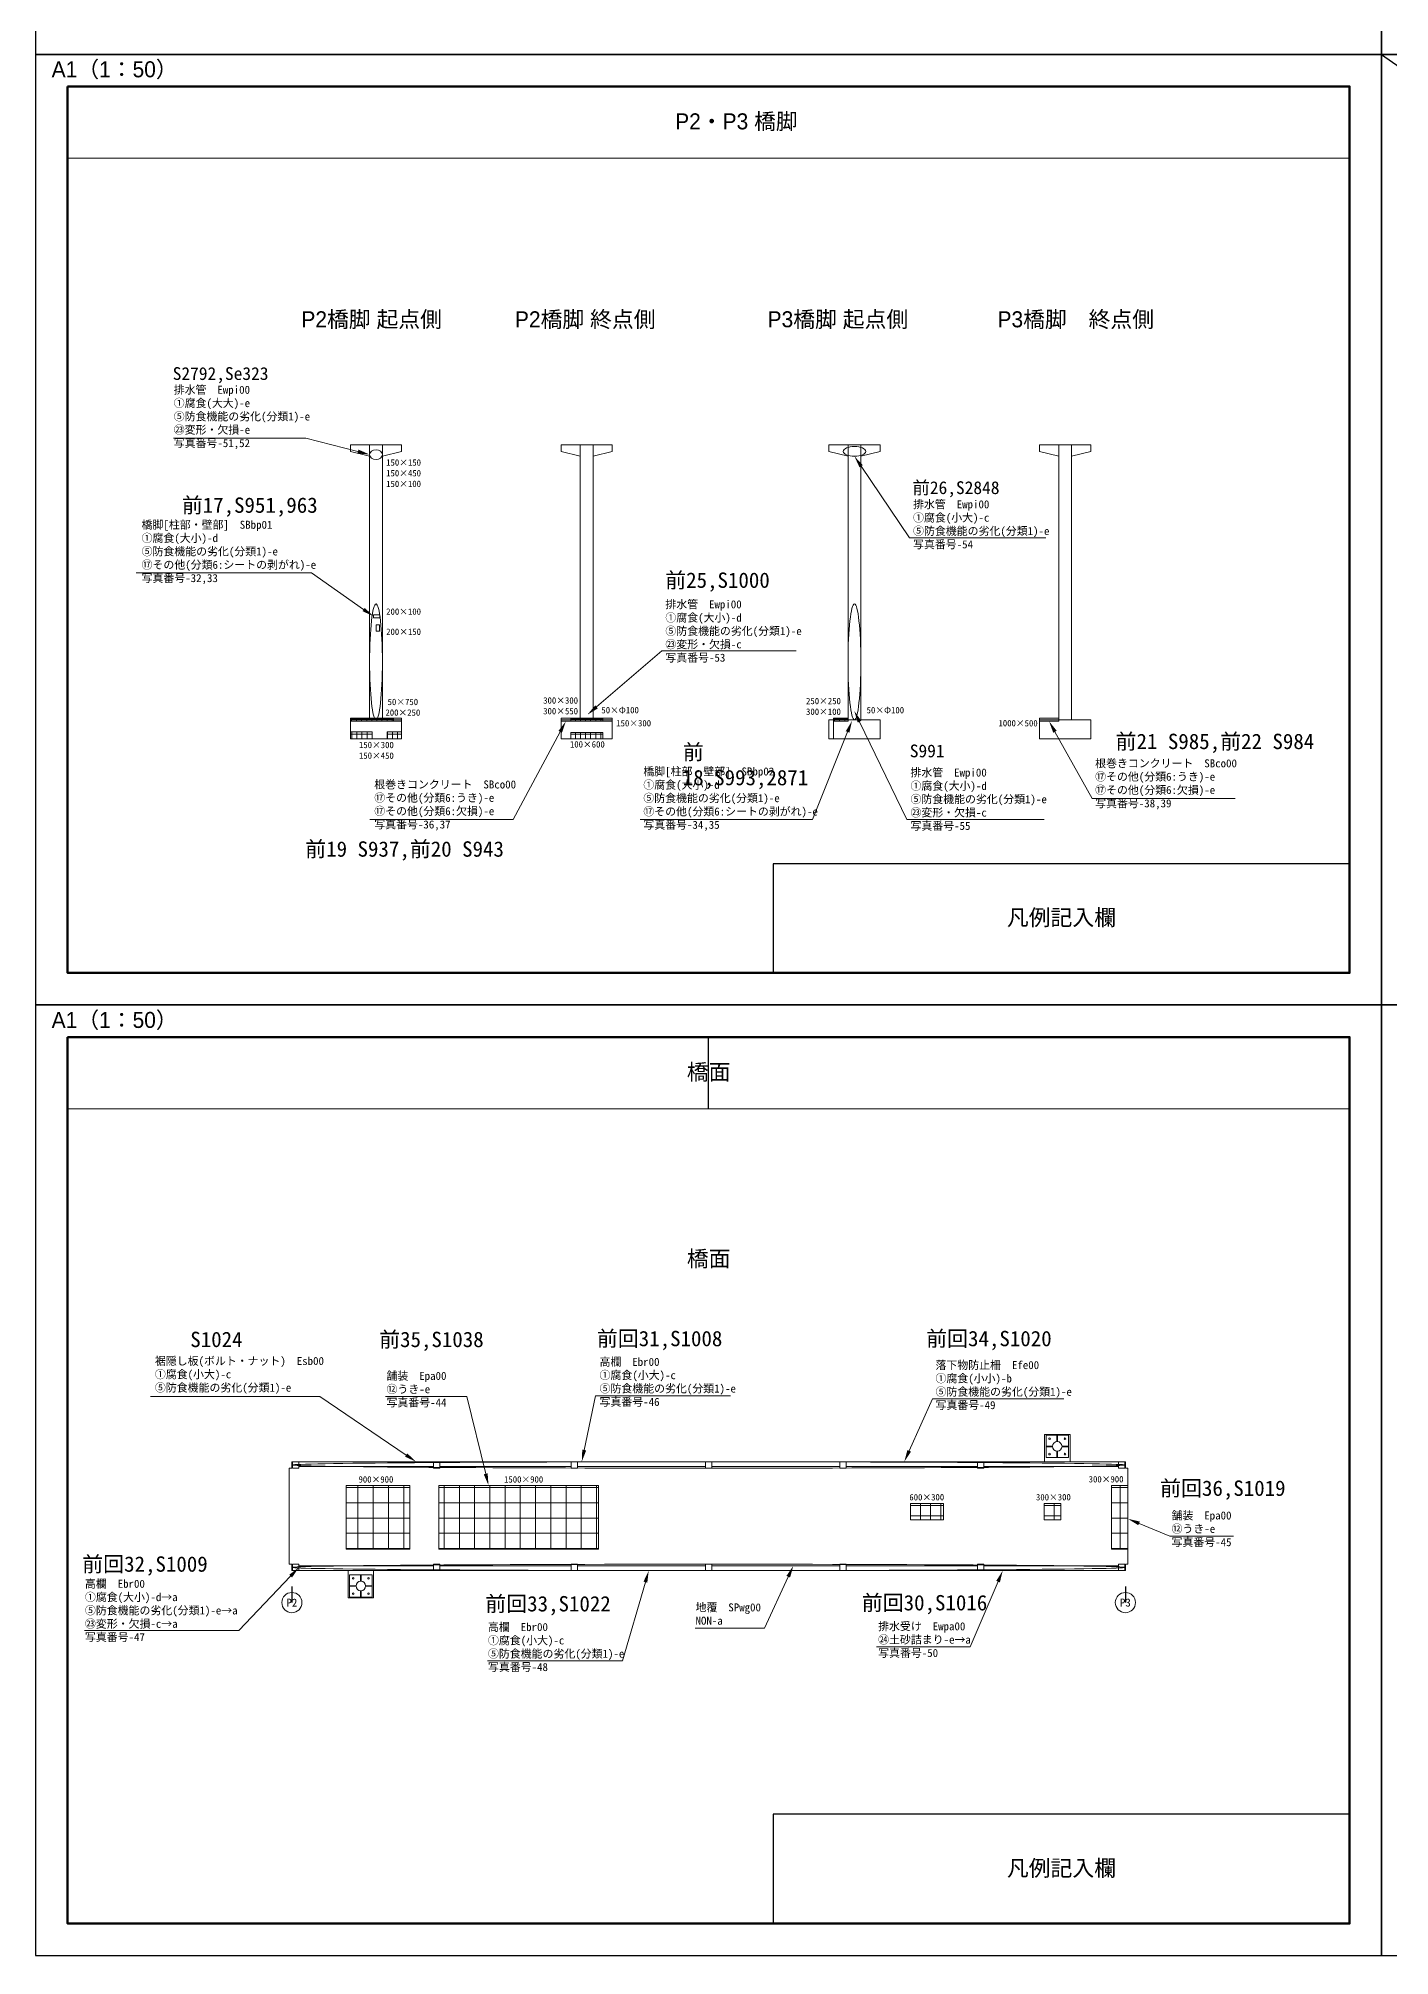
# Model space of a CAD drawing. Header units: millimetres. Extents: x 1420435 to 1630685, y -90750 to 107450.
# Drawn here: x 1504619 to 1546836, y -90750 to -30850 of the extents above; entities that cross this region are included whole.
import ezdxf
from ezdxf import colors
from ezdxf.entities.mleader import LeaderData, LeaderLine
from ezdxf.math import Vec2, Vec3

# ---------------------------------------------------------------- set-up
doc = ezdxf.new("R2010")
doc.units = ezdxf.units.MM
doc.layers.get('Defpoints').update_dxf_attribs({"color": 4})
for name, color, linetype, lineweight in [('D-DCR-HCH1', 7, 'Continuous', 13), ('D-MTR-FRAM', 7, 'Continuous', 13), ('D-STR', 1, 'Continuous', 13), ('D-STR-HTXT', 7, 'Continuous', 13), ('D-STR-TXT', 7, 'Continuous', 13), ('D-TTL', 2, 'Continuous', 140)]:
    doc.layers.add(name, color=color, linetype=linetype, lineweight=lineweight)
doc.styles.add('MS ゴシック', font='MS Gothic.ttf')
doc.styles.add('MSゴシック', font='MS Gothic.ttf')
doc.styles.get("Standard").update_dxf_attribs({"font": 'arial.ttf'})
pattern_1 = [(90, (-502315.46, -239957.37), (-476.25, 0), []), (180, (-502315.46, -239957.37), (-3e-14, -476.25), [])]
pattern_2 = [(90, (-230250, -109100), (-158.75, 0), []), (180, (-230250, -109100), (0, -158.75), [])]

msp = doc.modelspace()

# ---------------------------------------------------------------- hatches: boundary and pattern name
at = {"layer": 'D-DCR-HCH1'}
h = msp.add_hatch(dxfattribs=at)
h.set_pattern_fill('ANSI37', color=1, scale=50, angle=45)
h.set_pattern_definition([(90, (-232324.54, -109100), (-158.75, 0), []), (180, (-232324.54, -109100), (0, -158.75), [])])
h.paths.add_polyline_path([(1515718, -52186), (1515718, -52086), (1514368, -52086), (1514368, -52186)])
h = msp.add_hatch(dxfattribs=at)
h.set_pattern_fill('ANSI37', color=1, scale=50, angle=45)
h.set_pattern_definition(pattern_2)
h.paths.add_polyline_path([(1522250, -52536), (1521250, -52536), (1521250, -52736), (1522250, -52736)])
h.paths.add_polyline_path([(1522250, -52136), (1521250, -52136), (1521250, -52186), (1522250, -52186)])
h.paths.add_polyline_path([(1521950, -52086), (1521550, -52086), (1521550, -52136), (1521950, -52136)])
h.paths.add_polyline_path([(1521550, -52086), (1521250, -52086), (1521250, -52136), (1521550, -52136)])
h.paths.add_polyline_path([(1522250, -52086), (1521950, -52086), (1521950, -52136), (1522250, -52136)])
h = msp.add_hatch(dxfattribs=at)
h.set_pattern_fill('ANSI37', color=256, scale=50, angle=45)
h.set_pattern_definition(pattern_2)
h.paths.add_polyline_path([(1529915, -52086), (1529465, -52086), (1529465, -52136), (1529915, -52136)])
h.paths.add_polyline_path([(1529915, -52136), (1529465, -52136), (1529465, -52186), (1529915, -52186)])
h = msp.add_hatch(dxfattribs=at)
h.set_pattern_fill('ANSI37', color=1, scale=50, angle=45)
h.set_pattern_definition(pattern_2)
h.paths.add_polyline_path([(1515968, -52511), (1515518, -52511), (1515518, -52736), (1515968, -52736)])
h.paths.add_polyline_path([(1515043, -52511), (1514368, -52511), (1514368, -52736), (1515043, -52736)])
h = msp.add_hatch(dxfattribs=at)
h.set_pattern_fill('ANSI37', color=1, scale=150, angle=45)
h.set_pattern_definition(pattern_1)
h.paths.add_polyline_path([(1516229, -78046), (1516229, -76062), (1514241, -76062), (1514241, -78046)])
h = msp.add_hatch(dxfattribs=at)
h.set_pattern_fill('ANSI37', color=256, scale=150, angle=45)
h.set_pattern_definition([(90, (-500099.56, -239957.37), (-476.25, 0), []), (180, (-500099.56, -239957.37), (-3e-14, -476.25), [])])
h.paths.add_polyline_path([(1522119, -78046), (1522119, -76062), (1517136, -76062), (1517136, -78046)])
h = msp.add_hatch(dxfattribs=at)
h.set_pattern_fill('ANSI37', color=256, scale=150, angle=45)
h.set_pattern_definition(pattern_1)
h.paths.add_polyline_path([(1538147, -76062), (1538147, -78046), (1538660, -78046), (1538660, -76062)])
h = msp.add_hatch(dxfattribs=at)
h.set_pattern_fill('ANSI37', color=1, scale=100, angle=45)
h.set_pattern_definition([(90, (-506490.83, -240519.78), (-317.5, 0), []), (180, (-506490.83, -240519.78), (0, -317.5), [])])
h.paths.add_polyline_path([(1531870, -76624), (1531870, -77138), (1532898, -77138), (1532898, -76624)])
h = msp.add_hatch(dxfattribs=at)
h.set_pattern_fill('ANSI37', color=1, scale=100, angle=45)
h.set_pattern_definition([(90, (-502315.46, -240519.78), (-317.5, 0), []), (180, (-502315.46, -240519.78), (0, -317.5), [])])
h.paths.add_polyline_path([(1536046, -76624), (1536046, -77138), (1536559, -77138), (1536559, -76624)])

# ---------------------------------------------------------------- linework, layer by layer
at = {"layer": 'D-DCR-HCH1', "color": 1}
for points in [[(1515089, -48859), (1515289, -48859), (1515289, -48959), (1515089, -48959)], [(1515175, -49369), (1515175, -49169), (1515275, -49169), (1515275, -49369)], [(1514368, -52086), (1514368, -52186), (1515718, -52186), (1515718, -52086)], [(1515718, -52086), (1515718, -52186), (1515968, -52186), (1515968, -52086)], [(1520950, -52086), (1520950, -52186), (1521250, -52186), (1521250, -52086)], [(1521250, -52086), (1521250, -52186), (1522250, -52186), (1522250, -52086)], [(1522250, -52086), (1522250, -52186), (1522550, -52186), (1522550, -52086)], [(1514368, -52511), (1514368, -52736), (1515043, -52736), (1515043, -52511)], [(1515518, -52511), (1515518, -52736), (1515968, -52736), (1515968, -52511)], [(1521250, -52536), (1521250, -52736), (1522250, -52736), (1522250, -52536)], [(1514241, -78046), (1516229, -78046), (1516229, -76062), (1514241, -76062)], [(1532898, -76624), (1531870, -76624), (1531870, -77138), (1532898, -77138)], [(1536559, -76624), (1536046, -76624), (1536046, -77138), (1536559, -77138)]]:
    msp.add_lwpolyline(points, close=True, dxfattribs=at)
at = {"layer": 'D-DCR-HCH1'}
for points in [[(1529915, -52086), (1529915, -52186), (1529465, -52186), (1529465, -52086)], [(1536496, -52086), (1536496, -52186), (1535896, -52186), (1535896, -52086)], [(1529465, -52136), (1529315, -52136), (1529315, -52736), (1529465, -52736)], [(1517136, -78046), (1522119, -78046), (1522119, -76062), (1517136, -76062)], [(1538660, -76062), (1538147, -76062), (1538147, -78046), (1538660, -78046)]]:
    msp.add_lwpolyline(points, close=True, dxfattribs=at)
at = {"layer": 'D-DCR-HCH1', "color": 1}
for centre, major_axis, ratio in [((1515168, -43855), (-200, 0), 0.764388), ((1515168, -50329), (0, -1807), 0.110685), ((1530115, -50329), (0, -1807), 0.110685), ((1525560, -75421), (-13000, 0), 0.007692), ((1525560, -78621), (-13000, 0), 0.007692)]:
    msp.add_ellipse(centre, major_axis=major_axis, ratio=ratio, dxfattribs=at)
at = {"layer": 'D-DCR-HCH1'}
msp.add_ellipse((1530115, -43755), major_axis=(353, 0), ratio=0.432949, dxfattribs=at)
at = {"layer": 'D-MTR-FRAM'}
for points in [[(1505535, -34592), (1505535, -60050), (1545585, -60050), (1545585, -34592)], [(1505535, -64292), (1505535, -89750), (1545585, -89750), (1545585, -64292)]]:
    msp.add_lwpolyline(points, close=True, dxfattribs=at)
at = {"layer": 'D-STR', "color": 0}
for p, q in [((1514368, -43554), (1515968, -43554)), ((1514368, -43554), (1514368, -43754)), ((1515168, -43554), (1514668, -43554)), ((1514968, -43903), (1514968, -43554)), ((1515368, -43903), (1515368, -43554)), ((1515968, -43554), (1515968, -43754)), ((1520950, -43554), (1522550, -43554)), ((1520950, -43554), (1520950, -43754)), ((1521750, -43554), (1521250, -43554)), ((1521550, -43903), (1521550, -43554)), ((1521950, -43903), (1521950, -43554)), ((1522550, -43554), (1522550, -43754)), ((1529315, -43554), (1530915, -43554)), ((1529315, -43554), (1529315, -43754)), ((1530115, -43554), (1529615, -43554)), ((1529915, -43903), (1529915, -43554)), ((1530315, -43903), (1530315, -43554)), ((1530915, -43554), (1530915, -43754)), ((1535896, -43554), (1537496, -43554)), ((1535896, -43554), (1535896, -43754)), ((1536696, -43554), (1536196, -43554)), ((1536496, -43903), (1536496, -43554)), ((1536896, -43903), (1536896, -43554)), ((1537496, -43554), (1537496, -43754)), ((1514368, -43754), (1514968, -43903)), ((1514968, -48020), (1514968, -43903)), ((1515968, -43754), (1515368, -43903)), ((1515368, -48020), (1515368, -43903)), ((1520950, -43754), (1521550, -43903)), ((1521550, -48020), (1521550, -43903)), ((1522550, -43754), (1521950, -43903)), ((1521950, -48020), (1521950, -43903)), ((1529315, -43754), (1529915, -43903)), ((1529915, -48020), (1529915, -43903)), ((1530915, -43754), (1530315, -43903)), ((1530315, -48020), (1530315, -43903)), ((1535896, -43754), (1536496, -43903)), ((1536496, -48020), (1536496, -43903)), ((1537496, -43754), (1536896, -43903)), ((1536896, -48020), (1536896, -43903)), ((1514968, -52136), (1514968, -48020)), ((1515368, -52136), (1515368, -48020)), ((1521550, -52136), (1521550, -48020)), ((1521950, -52136), (1521950, -48020)), ((1529915, -52136), (1529915, -48020)), ((1530315, -52136), (1530315, -48020)), ((1536496, -52136), (1536496, -48020)), ((1536896, -52136), (1536896, -48020)), ((1514368, -52136), (1515968, -52136)), ((1520950, -52136), (1522550, -52136)), ((1521750, -52136), (1522150, -52136)), ((1529315, -52136), (1530915, -52136)), ((1530115, -52136), (1530515, -52136)), ((1535896, -52136), (1537496, -52136)), ((1536696, -52136), (1537096, -52136)), ((1536851, -74471), (1536051, -74471)), ((1536051, -74471), (1536051, -75180)), ((1536302, -74832), (1536121, -74832)), ((1536302, -74850), (1536121, -74850)), ((1536442, -74692), (1536442, -74511)), ((1536460, -74692), (1536460, -74511)), ((1536601, -74832), (1536781, -74832)), ((1536601, -74850), (1536781, -74850)), ((1536851, -74471), (1536851, -75180)), ((1538580, -75321), (1512540, -75321)), ((1512540, -75521), (1512540, -75321)), ((1516960, -75471), (1512760, -75471)), ((1521260, -75471), (1517160, -75471)), ((1525460, -75471), (1521460, -75471)), ((1529660, -75471), (1525660, -75471)), ((1533960, -75471), (1529860, -75471)), ((1538360, -75471), (1534160, -75471)), ((1536051, -75321), (1536051, -75180)), ((1536851, -75321), (1536051, -75321)), ((1536442, -74991), (1536442, -75171)), ((1536460, -74991), (1536460, -75171)), ((1536851, -75180), (1536851, -75321)), ((1538580, -75321), (1538580, -75521)), ((1512460, -75521), (1512460, -78521)), ((1512540, -75521), (1512460, -75521)), ((1538580, -75521), (1538660, -75521)), ((1538660, -75521), (1538660, -78521)), ((1512540, -78521), (1512460, -78521)), ((1512540, -78721), (1512540, -78521)), ((1538580, -78721), (1512540, -78721)), ((1516960, -78571), (1512760, -78571)), ((1515094, -78721), (1514294, -78721)), ((1514294, -78721), (1514294, -78862)), ((1514294, -79571), (1514294, -78862)), ((1514685, -79052), (1514685, -78871)), ((1514703, -79052), (1514703, -78871)), ((1515094, -78862), (1515094, -78721)), ((1515094, -79571), (1515094, -78862)), ((1521260, -78571), (1517160, -78571)), ((1525460, -78571), (1521460, -78571)), ((1529660, -78571), (1525660, -78571)), ((1533960, -78571), (1529860, -78571)), ((1538360, -78571), (1534160, -78571)), ((1538580, -78521), (1538580, -78721)), ((1538580, -78521), (1538660, -78521)), ((1515094, -79571), (1514294, -79571)), ((1514545, -79192), (1514364, -79192)), ((1514545, -79210), (1514364, -79210)), ((1514685, -79351), (1514685, -79531)), ((1514703, -79351), (1514703, -79531)), ((1514844, -79192), (1515024, -79192)), ((1514844, -79210), (1515024, -79210))]:
    msp.add_line(p, q, dxfattribs=at)
for points in [[(1514368, -52136), (1515968, -52136), (1515968, -52736), (1514368, -52736)], [(1520950, -52136), (1522550, -52136), (1522550, -52736), (1520950, -52736)], [(1529315, -52136), (1530915, -52136), (1530915, -52736), (1529315, -52736)], [(1535896, -52136), (1537496, -52136), (1537496, -52736), (1535896, -52736)], [(1536801, -74491), (1536101, -74491), (1536101, -75191), (1536801, -75191)], [(1512760, -75521), (1512560, -75521), (1512560, -75321), (1512760, -75321)], [(1517160, -75521), (1516960, -75521), (1516960, -75321), (1517160, -75321)], [(1521460, -75521), (1521260, -75521), (1521260, -75321), (1521460, -75321)], [(1525660, -75521), (1525460, -75521), (1525460, -75321), (1525660, -75321)], [(1529860, -75521), (1529660, -75521), (1529660, -75321), (1529860, -75321)], [(1534160, -75521), (1533960, -75521), (1533960, -75321), (1534160, -75321)], [(1538560, -75521), (1538360, -75521), (1538360, -75321), (1538560, -75321)], [(1512760, -78521), (1512560, -78521), (1512560, -78721), (1512760, -78721)], [(1515044, -79551), (1514344, -79551), (1514344, -78851), (1515044, -78851)], [(1517160, -78521), (1516960, -78521), (1516960, -78721), (1517160, -78721)], [(1521460, -78521), (1521260, -78521), (1521260, -78721), (1521460, -78721)], [(1525660, -78521), (1525460, -78521), (1525460, -78721), (1525660, -78721)], [(1529860, -78521), (1529660, -78521), (1529660, -78721), (1529860, -78721)], [(1534160, -78521), (1533960, -78521), (1533960, -78721), (1534160, -78721)], [(1538560, -78521), (1538360, -78521), (1538360, -78721), (1538560, -78721)]]:
    msp.add_lwpolyline(points, close=True, dxfattribs=at)
for points in [[(1536121, -74850), (1536121, -74832)], [(1536442, -74511), (1536460, -74511)], [(1536781, -74850), (1536781, -74832)], [(1536442, -75171), (1536460, -75171)], [(1514685, -78871), (1514703, -78871)], [(1514364, -79192), (1514364, -79210)], [(1514685, -79531), (1514703, -79531)], [(1515024, -79192), (1515024, -79210)]]:
    msp.add_lwpolyline(points, dxfattribs=at)
for centre, radius in [((1536211, -74601), 25), ((1536451, -74841), 150), ((1536691, -74601), 25), ((1536211, -75081), 25), ((1536691, -75081), 25), ((1514454, -78961), 25), ((1514694, -79201), 150), ((1514934, -78961), 25), ((1514454, -79441), 25), ((1514934, -79441), 25)]:
    msp.add_circle(centre, radius, dxfattribs=at)
at = {"layer": 'D-STR-TXT'}
for centre in [(1512540, -79721), (1538580, -79721)]:
    msp.add_circle(centre, 315, dxfattribs=at)
at = {"layer": 'D-TTL', "linetype": 'Continuous'}
for points in [[(1505535, -32350), (1545585, -32350), (1545585, -60050), (1505535, -60050)], [(1505535, -62050), (1545585, -62050), (1545585, -89750), (1505535, -89750)]]:
    msp.add_lwpolyline(points, close=True, dxfattribs=at)
at = {"layer": 'Defpoints'}
for p, q in [((1546585, -31350), (1588635, -61050)), ((1525560, -64292), (1525560, -62050)), ((1512540, -79221), (1512540, -79721)), ((1538580, -79221), (1538580, -79721))]:
    msp.add_line(p, q, dxfattribs=at)
at = {"layer": 'Defpoints', "linetype": 'Continuous'}
for points in [[(1504535, -31350), (1546585, -31350), (1546585, -1650), (1504535, -1650)], [(1546585, -31350), (1588635, -31350), (1588635, -1650), (1546585, -1650)], [(1504535, -61050), (1546585, -61050), (1546585, -31350), (1504535, -31350)], [(1546585, -61050), (1588635, -61050), (1588635, -31350), (1546585, -31350)], [(1504535, -90750), (1546585, -90750), (1546585, -61050), (1504535, -61050)], [(1546585, -90750), (1588635, -90750), (1588635, -61050), (1546585, -61050)]]:
    msp.add_lwpolyline(points, close=True, dxfattribs=at)
at = {"layer": 'Defpoints'}
for points in [[(1527578, -60050), (1545585, -60050), (1545585, -56635), (1527578, -56635)], [(1527578, -89750), (1545585, -89750), (1545585, -86335), (1527578, -86335)]]:
    msp.add_lwpolyline(points, close=True, dxfattribs=at)

# ---------------------------------------------------------------- texts
at = {"layer": 'D-STR-HTXT', "color": 1, "char_height": 250, "attachment_point": 7, "style": 'MSゴシック'}
for s, width, gutter_width, insert in [('\\pxt4,5;排水管\u3000Ewpi00\u3000\\P\\ptz;①腐食(大大)-e\\P⑤防食機能の劣化(分類1)-e\\P㉓変形・欠損-e\\P写真番号-51,52', 5003.85, 50, (1508848, -43686)), ('\\pxt3;橋脚[柱部・壁部]\u3000SBbp01\u3000\\P\\ptz;①腐食(大小)-d\\P⑤防食機能の劣化(分類1)-e\\P⑰その他(分類6:シートの剥がれ)-e\\P写真番号-32,33', 5914.23, 50, (1507844, -47903)), ('排水管\u3000Ewpi00\u3000\\P①腐食(大小)-d\\P⑤防食機能の劣化(分類1)-e\\P㉓変形・欠損-c\\P写真番号-53', 5003.85, 50, (1524208, -50353)), ('橋脚[柱部・壁部]\u3000SBbp02\u3000\\P①腐食(大小)-d\\P⑤防食機能の劣化(分類1)-e\\P⑰その他(分類6:シートの剥がれ)-e\\P写真番号-34,35', 7107.46, 50, (1523520, -55611)), ('\\pxt4,5;排水管\u3000Ewpi00\u3000\\P\\ptz;①腐食(大小)-d\\P⑤防食機能の劣化(分類1)-e\\P㉓変形・欠損-c\\P写真番号-55', 5003.85, 50, (1531865, -55609)), ('根巻きコンクリート\u3000SBco00\u3000\\P⑰その他(分類6:うき)-e\\P⑰その他(分類6:欠損)-e\\P写真番号-36,37', 4536.57, 25, (1515114, -55600)), ('高欄\u3000Ebr00\u3000\\P①腐食(小大)-c\\P⑤防食機能の劣化(分類1)-e\\P写真番号-46', 4536.57, 25, (1522152, -73603)), ('高欄\u3000Ebr00\u3000\\P①腐食(小大)-c\\P⑤防食機能の劣化(分類1)-e\\P写真番号-48\u3000', 4536.57, 25, (1518666, -81888))]:
    msp.add_mtext_dynamic_manual_height_columns(s, width=width, gutter_width=gutter_width, heights=[0], dxfattribs=dict(at, insert=insert))
at = {"layer": 'D-STR-HTXT', "char_height": 250, "attachment_point": 7, "style": 'MSゴシック'}
for s, width, gutter_width, heights, insert in [('\\pxt4,5;排水管\u3000Ewpi00\u3000\\P\\ptz;①腐食(小大)-c\\P⑤防食機能の劣化(分類1)-e\\P写真番号-54', 5003.85, 50, [0], (1531946, -46812)), ('根巻きコンクリート\u3000SBco00\u3000\\P⑰その他(分類6:うき)-e\\P⑰その他(分類6:欠損)-e\\P写真番号-38,39', 4536.57, 25, [0], (1537635, -54940)), ('裾隠し板(ボルト・ナット)\u3000Esb00\\P①腐食(小大)-c\\P⑤防食機能の劣化(分類1)-e\\P\u3000', 5154.26, 25, [2467], (1508260, -73547)), ('舗装\u3000Epa00\u3000\\P⑫うき-e\\P写真番号-44\u3000', 4536.57, 25, [0], (1515496, -73624)), ('\\pxt4,5;落下物防止柵\u3000Efe00\u3000\\P\\ptz;①腐食(小小)-b\\P⑤防食機能の劣化(分類1)-e\\P写真番号-49', 5003.85, 50, [0], (1532648, -73704)), ('舗装\u3000Epa00\u3000\\P⑫うき-e\\P写真番号-45\u3000', 4536.57, 25, [0], (1540022, -77986)), ('地覆\u3000SPwg00\u3000\\PNON-a', 5751.12, 50, [0], (1525151, -80416))]:
    msp.add_mtext_dynamic_manual_height_columns(s, width=width, gutter_width=gutter_width, heights=heights, dxfattribs=dict(at, insert=insert))
at = {"layer": 'D-STR-HTXT', "color": 5, "char_height": 250, "attachment_point": 7, "style": 'MSゴシック'}
for s, insert in [('高欄\u3000Ebr00\u3000\\P①腐食(大小)-d→a\\P⑤防食機能の劣化(分類1)-e→a\\P㉓変形・欠損-c→a\\P写真番号-47', (1506074, -80953)), ('排水受け\u3000Ewpa00\u3000\\P㉔土砂詰まり-e→a\\P写真番号-50\u3000', (1530855, -81448))]:
    msp.add_mtext_dynamic_manual_height_columns(s, width=4536.57, gutter_width=25, heights=[0], dxfattribs=dict(at, insert=insert))
at = {"layer": 'D-STR-TXT', "insert": (1526429, -33471), "char_height": 500, "width": 6376.21, "attachment_point": 5, "style": 'MS ゴシック'}
msp.add_mtext('{\\fMS PGothic|b0|i0|c128|p50;P2・P3 橋脚}', dxfattribs=at)
at = {"layer": 'D-STR-TXT', "char_height": 500, "attachment_point": 5, "style": 'MS ゴシック'}
for s, insert in [('{\\fMS PGothic|b0|i0|c128|p50;P2橋脚 起点側}', (1515033, -39657)), ('{\\fMS PGothic|b0|i0|c128|p50;P2橋脚 終点側}', (1521705, -39657)), ('{\\fMS PGothic|b0|i0|c128|p50;P3橋脚 起点側}', (1529599, -39657)), ('{\\fMS PGothic|b0|i0|c128|p50;P3橋脚\u3000終点側}', (1537031, -39657)), ('{\\fMS PGothic|b0|i0|c128|p50;橋面}', (1525560, -63171)), ('{\\fMS PGothic|b0|i0|c128|p50;橋面}', (1525560, -69004))]:
    msp.add_mtext(s, dxfattribs=dict(at, insert=insert))
at = {"layer": 'D-STR-TXT', "color": 1, "char_height": 200, "attachment_point": 5, "style": 'MSゴシック'}
for s, insert in [('150×150\\P150×450\\P150×100', (1516030, -44437)), ('200×100', (1516030, -48761)), ('200×150', (1516030, -49391)), ('50×750\\P200×250', (1516007, -51749)), ('300×300\\P300×550', (1520936, -51704)), ('50×Φ100', (1522795, -51842)), ('50×Φ100', (1531081, -51842)), ('150×300', (1523218, -52248)), ('150×300\\P150×450', (1515180, -53094)), ('100×600', (1521771, -52909)), ('900×900', (1515166, -75873)), ('600×300', (1532375, -76430)), ('300×300', (1536331, -76430))]:
    msp.add_mtext_dynamic_manual_height_columns(s, width=4536.57, gutter_width=25, heights=[0], dxfattribs=dict(at, insert=insert))
at = {"layer": 'D-STR-TXT', "attachment_point": 5, "style": 'MSゴシック'}
for s, width, gutter_width, insert, char_height in [('250×250\\P300×100', 4536.57, 25, (1529148, -51721), 200), ('1000×500', 4536.57, 25, (1535228, -52248), 200), ('1500×900', 4536.57, 25, (1519780, -75873), 200), ('300×900', 4536.57, 25, (1537977, -75868), 200), ('P2', 7776.97, 42.9, (1512540, -79721), 250), ('P3', 7776.97, 42.9, (1538580, -79721), 250)]:
    msp.add_mtext_dynamic_manual_height_columns(s, width=width, gutter_width=gutter_width, heights=[0], dxfattribs=dict(at, insert=insert, char_height=char_height))
at = {"layer": 'Defpoints', "style": 'MS ゴシック'}
for s, p in [('S2792,Se323', (1508816, -41523)), ('前26,S2848', (1531925, -45088)), ('S991', (1531844, -53312))]:
    msp.add_text(s, height=400, dxfattribs=at).set_placement(p)
at = {"layer": 'Defpoints', "char_height": 500}
for s, insert, attachment_point, style in [('{\\fMS PGothic|b0|i0|c128|p50;A1（1：50）}', (1505035, -31850), 4, 'MS ゴシック'), ('{\\fMS PGothic|b0|i0|c128|p50;凡例記入欄}', (1536582, -58343), 5, 'MSゴシック'), ('{\\fMS PGothic|b0|i0|c128|p50;A1（1：50）}', (1505035, -61550), 4, 'MS ゴシック'), ('{\\fMS PGothic|b0|i0|c128|p50;凡例記入欄}', (1536582, -88043), 5, 'MSゴシック')]:
    msp.add_mtext(s, dxfattribs=dict(at, insert=insert, attachment_point=attachment_point, style=style))
at = {"layer": 'Defpoints', "char_height": 480, "attachment_point": 1, "style": 'MS ゴシック'}
for s, width, heights, insert in [('前17,S951,963', 4258.34, [481], (1509099, -45194)), ('前25,S1000', 4258.34, [481], (1524203, -47538)), ('前21 S985,前22 S984', 6308.21, [685], (1538273, -52575)), ('前18,S993,2871', 4258.34, [481], (1524753, -52905)), ('前19 S937,前20 S943', 6308.21, [685], (1512957, -55937)), ('S1024', 6308.21, [685], (1509366, -71258)), ('前35,S1038', 6308.21, [685], (1515265, -71258)), ('前回31,S1008', 6308.21, [685], (1522067, -71231)), ('前回34,S1020', 6308.21, [685], (1532355, -71231)), ('前回36,S1019', 6308.21, [685], (1539663, -75906)), ('前回32,S1009', 6308.21, [685], (1505989, -78276)), ('前回33,S1022', 6308.21, [685], (1518581, -79516)), ('前回30,S1016', 6308.21, [685], (1530343, -79484))]:
    msp.add_mtext_dynamic_manual_height_columns(s, width=width, gutter_width=80, heights=heights, dxfattribs=dict(at, insert=insert))

# ---------------------------------------------------------------- leaders
at = {"layer": 'D-STR-HTXT', "color": 1}
ml = msp.add_multileader_mtext('Standard', dxfattribs=at)
ml.set_content('', color=1, style='MSゴシック')
ml.set_leader_properties(color=256, linetype='ByLayer', lineweight=13)
ml.build(insert=Vec2(0, 0))
ml.multileader.update_dxf_attribs({"text_left_attachment_type": 8, "text_right_attachment_type": 5, "dogleg_length": 2948, "arrow_head_size": 375})
ctx = ml.context
ctx.base_point, ctx.char_height, ctx.arrow_head_size, ctx.plane_origin = Vec3(1508844, -43340), 400, 375, Vec3(1517506, -47336)
ctx.left_attachment, ctx.right_attachment, ctx.text_align_type = 8, 5, 2
notes = []
notes.append((ctx, [(1, (1, 1, 0), (1512978, -43340), (-1, 0), 4130, [(0, [(1514968, -43852)], 0, [])])]))
ctx.mtext.insert, ctx.mtext.alignment, ctx.mtext.flow_direction = Vec3(1508846, -42940), 3, 5
at = {"layer": 'D-STR-HTXT'}
ml = msp.add_multileader_mtext('Standard', dxfattribs=at)
ml.set_content('', color=1, style='MSゴシック')
ml.set_leader_properties(color=256, linetype='ByLayer', lineweight=13)
ml.build(insert=Vec2(0, 0))
ml.multileader.update_dxf_attribs({"text_left_attachment_type": 8, "text_right_attachment_type": 5, "dogleg_length": 2948, "arrow_head_size": 375})
ctx = ml.context
ctx.base_point, ctx.char_height, ctx.arrow_head_size, ctx.plane_origin = Vec3(1536089, -46458), 400, 375, Vec3(1541062, -49649)
ctx.left_attachment, ctx.right_attachment, ctx.text_align_type = 8, 5, 2
notes.append((ctx, [(0, (1, 1, 0), (1531838, -46458), (1, 0), 4251, [(0, [(1530115, -43908)], 0, [])])]))
ctx.mtext.insert, ctx.mtext.alignment, ctx.mtext.flow_direction = Vec3(1536091, -46058), 3, 5
at = {"layer": 'D-STR-HTXT', "color": 1}
ml = msp.add_multileader_mtext('Standard', dxfattribs=at)
ml.set_content('', color=1, style='MSゴシック')
ml.set_leader_properties(color=256, linetype='ByLayer', lineweight=13)
ml.build(insert=Vec2(0, 0))
ml.multileader.update_dxf_attribs({"text_left_attachment_type": 8, "text_right_attachment_type": 5, "dogleg_length": 2500, "arrow_head_size": 375})
ctx = ml.context
ctx.base_point, ctx.char_height, ctx.arrow_head_size, ctx.plane_origin = Vec3(1507670, -47544), 400, 375, Vec3(1515491, -45931)
ctx.left_attachment, ctx.right_attachment, ctx.text_align_type = 8, 5, 2
notes.append((ctx, [(1, (1, 1, 0), (1513150, -47544), (-1, 0), 5476, [(0, [(1515089, -48909)], 0, [])])]))
ctx.mtext.insert, ctx.mtext.alignment, ctx.mtext.flow_direction = Vec3(1507672, -47144), 3, 5
ml = msp.add_multileader_mtext('Standard', dxfattribs=at)
ml.set_content('', color=1, style='MSゴシック')
ml.set_leader_properties(color=256, linetype='ByLayer', lineweight=13)
ml.build(insert=Vec2(0, 0))
ml.multileader.update_dxf_attribs({"text_left_attachment_type": 8, "text_right_attachment_type": 5, "dogleg_length": 2948, "arrow_head_size": 375})
ctx = ml.context
ctx.base_point, ctx.char_height, ctx.arrow_head_size, ctx.plane_origin = Vec3(1536040, -55255), 400, 375, Vec3(1540981, -58446)
ctx.left_attachment, ctx.right_attachment, ctx.text_align_type = 8, 5, 2
notes.append((ctx, [(0, (1, 1, 0), (1531757, -55255), (1, 0), 4283, [(0, [(1530109, -51862)], 0, [])])]))
ctx.mtext.insert, ctx.mtext.alignment, ctx.mtext.flow_direction = Vec3(1536042, -54855), 3, 5
ml = msp.add_multileader_mtext('Standard', dxfattribs=at)
ml.set_content('')
ml.set_leader_properties(color=256, linetype='ByLayer', lineweight=13)
ml.build(insert=Vec2(0, 0))
ml.multileader.update_dxf_attribs({"text_left_attachment_type": 8, "text_right_attachment_type": 5, "dogleg_length": 5000, "arrow_head_size": 375})
ctx = ml.context
ctx.base_point, ctx.char_height, ctx.arrow_head_size, ctx.landing_gap_size, ctx.plane_origin = Vec3(1514973, -55255), 100, 375, 1, Vec3(1515373, -56113)
ctx.left_attachment, ctx.right_attachment = 8, 5
notes.append((ctx, [(1, (1, 1, 0), (1519458, -55255), (-1, 0), 4486, [(0, [(1521100, -52186)], 0, [])])]))
ctx.mtext, ml.multileader.dxf.content_type = None, 0
ml = msp.add_multileader_mtext('Standard', dxfattribs=at)
ml.set_content('', color=1, style='MSゴシック')
ml.set_leader_properties(color=256, linetype='ByLayer', lineweight=13)
ml.build(insert=Vec2(0, 0))
ml.multileader.update_dxf_attribs({"text_left_attachment_type": 8, "text_right_attachment_type": 5, "dogleg_length": 2500, "arrow_head_size": 375})
ctx = ml.context
ctx.base_point, ctx.char_height, ctx.arrow_head_size, ctx.plane_origin = Vec3(1523423, -55255), 400, 375, Vec3(1531145, -53641)
ctx.left_attachment, ctx.right_attachment, ctx.text_align_type = 8, 5, 2
notes.append((ctx, [(1, (1, 1, 0), (1528804, -55255), (-1, 0), 5377, [(0, [(1530041, -52170)], 0, [])])]))
ctx.mtext.insert, ctx.mtext.alignment, ctx.mtext.flow_direction = Vec3(1523425, -54855), 3, 5
at = {"layer": 'D-STR-HTXT'}
ml = msp.add_multileader_mtext('Standard', dxfattribs=at)
ml.set_content('')
ml.set_leader_properties(color=256, linetype='ByLayer', lineweight=13)
ml.build(insert=Vec2(0, 0))
ml.multileader.update_dxf_attribs({"text_left_attachment_type": 8, "text_right_attachment_type": 5, "dogleg_length": 5000, "arrow_head_size": 375})
ctx = ml.context
ctx.base_point, ctx.char_height, ctx.arrow_head_size, ctx.landing_gap_size, ctx.plane_origin = Vec3(1542008, -54596), 100, 375, 1, Vec3(1536663, -55454)
ctx.left_attachment, ctx.right_attachment = 8, 5
notes.append((ctx, [(0, (1, 1, 0), (1537545, -54596), (1, 0), 4463, [(0, [(1536196, -52186)], 0, [])])]))
ctx.mtext, ml.multileader.dxf.content_type = None, 0
ml = msp.add_multileader_mtext('Standard', dxfattribs=at)
ml.set_content('', color=1, style='MSゴシック')
ml.set_leader_properties(color=256, linetype='ByLayer', lineweight=13)
ml.build(insert=Vec2(0, 0))
ml.multileader.update_dxf_attribs({"text_left_attachment_type": 8, "text_right_attachment_type": 5, "dogleg_length": 2948, "arrow_head_size": 375})
ctx = ml.context
ctx.base_point, ctx.char_height, ctx.arrow_head_size, ctx.plane_origin = Vec3(1536656, -73358), 400, 375, Vec3(1541765, -77353)
ctx.left_attachment, ctx.right_attachment, ctx.text_align_type = 8, 5, 2
notes.append((ctx, [(0, (1, 1, 0), (1532557, -73358), (1, 0), 4099, [(0, [(1531672, -75321)], 0, [])])]))
ctx.mtext.insert, ctx.mtext.alignment, ctx.mtext.flow_direction = Vec3(1536658, -72958), 3, 5
ml = msp.add_multileader_mtext('Standard', dxfattribs=at)
ml.set_content('')
ml.set_leader_properties(color=256, linetype='ByLayer', lineweight=13)
ml.build(insert=Vec2(0, 0))
ml.multileader.update_dxf_attribs({"text_left_attachment_type": 8, "text_right_attachment_type": 5, "dogleg_length": 5000, "arrow_head_size": 375})
ctx = ml.context
ctx.base_point, ctx.char_height, ctx.arrow_head_size, ctx.landing_gap_size, ctx.plane_origin = Vec3(1508119, -73279), 100, 375, 1, Vec3(1508377, -74138)
ctx.left_attachment, ctx.right_attachment = 8, 5
notes.append((ctx, [(1, (1, 1, 0), (1513413, -73279), (-1, 0), 5295, [(0, [(1516421, -75321)], 0, [])])]))
ctx.mtext, ml.multileader.dxf.content_type = None, 0
ml = msp.add_multileader_mtext('Standard', dxfattribs=at)
ml.set_content('')
ml.set_leader_properties(color=256, linetype='ByLayer', lineweight=13)
ml.build(insert=Vec2(0, 0))
ml.multileader.update_dxf_attribs({"text_left_attachment_type": 8, "text_right_attachment_type": 5, "dogleg_length": 5000, "arrow_head_size": 375})
ctx = ml.context
ctx.base_point, ctx.char_height, ctx.arrow_head_size, ctx.landing_gap_size, ctx.plane_origin = Vec3(1515465, -73279), 100, 375, 1, Vec3(1515558, -74138)
ctx.left_attachment, ctx.right_attachment = 8, 5
notes.append((ctx, [(1, (1, 1, 0), (1518006, -73279), (-1, 0), 2541, [(0, [(1518684, -76062)], 0, [])])]))
ctx.mtext, ml.multileader.dxf.content_type = None, 0
at = {"layer": 'D-STR-HTXT', "color": 1}
ml = msp.add_multileader_mtext('Standard', dxfattribs=at)
ml.set_content('')
ml.set_leader_properties(color=256, linetype='ByLayer', lineweight=13)
ml.build(insert=Vec2(0, 0))
ml.multileader.update_dxf_attribs({"text_left_attachment_type": 8, "text_right_attachment_type": 5, "dogleg_length": 5000, "arrow_head_size": 375})
ctx = ml.context
ctx.base_point, ctx.char_height, ctx.arrow_head_size, ctx.landing_gap_size, ctx.plane_origin = Vec3(1526244, -73259), 100, 375, 1, Vec3(1521923, -74117)
ctx.left_attachment, ctx.right_attachment = 8, 5
notes.append((ctx, [(0, (1, 1, 0), (1522028, -73259), (1, 0), 4217, [(0, [(1521596, -75321)], 0, [])])]))
ctx.mtext, ml.multileader.dxf.content_type = None, 0
at = {"layer": 'D-STR-HTXT'}
ml = msp.add_multileader_mtext('Standard', dxfattribs=at)
ml.set_content('')
ml.set_leader_properties(color=256, linetype='ByLayer', lineweight=13)
ml.build(insert=Vec2(0, 0))
ml.multileader.update_dxf_attribs({"text_left_attachment_type": 8, "text_right_attachment_type": 5, "dogleg_length": 5000, "arrow_head_size": 375})
ctx = ml.context
ctx.base_point, ctx.char_height, ctx.arrow_head_size, ctx.landing_gap_size, ctx.plane_origin = Vec3(1541958, -77642), 100, 375, 1, Vec3(1540084, -78500)
ctx.left_attachment, ctx.right_attachment = 8, 5
notes.append((ctx, [(0, (1, 1, 0), (1539973, -77642), (1, 0), 1985, [(0, [(1538660, -77103)], 0, [])])]))
ctx.mtext, ml.multileader.dxf.content_type = None, 0
at = {"layer": 'D-STR-HTXT', "color": 5}
ml = msp.add_multileader_mtext('Standard', dxfattribs=at)
ml.set_content('')
ml.set_leader_properties(color=256, linetype='ByLayer', lineweight=13)
ml.build(insert=Vec2(0, 0))
ml.multileader.update_dxf_attribs({"text_left_attachment_type": 8, "text_right_attachment_type": 5, "dogleg_length": 5000, "arrow_head_size": 375})
ctx = ml.context
ctx.base_point, ctx.char_height, ctx.arrow_head_size, ctx.landing_gap_size, ctx.plane_origin = Vec3(1506061, -80588), 100, 375, 1, Vec3(1505845, -79205)
ctx.left_attachment, ctx.right_attachment = 8, 5
notes.append((ctx, [(1, (1, 1, 0), (1510881, -80588), (-1, 0), 4820, [(0, [(1512760, -78621)], 0, [])])]))
ctx.mtext, ml.multileader.dxf.content_type = None, 0
at = {"layer": 'D-STR-HTXT', "color": 1}
ml = msp.add_multileader_mtext('Standard', dxfattribs=at)
ml.set_content('')
ml.set_leader_properties(color=256, linetype='ByLayer', lineweight=13)
ml.build(insert=Vec2(0, 0))
ml.multileader.update_dxf_attribs({"text_left_attachment_type": 8, "text_right_attachment_type": 5, "dogleg_length": 5000, "arrow_head_size": 375})
ctx = ml.context
ctx.base_point, ctx.char_height, ctx.arrow_head_size, ctx.landing_gap_size, ctx.plane_origin = Vec3(1518655, -81543), 100, 375, 1, Vec3(1518437, -82402)
ctx.left_attachment, ctx.right_attachment = 8, 5
notes.append((ctx, [(1, (1, 1, 0), (1522871, -81543), (-1, 0), 4217, [(0, [(1523689, -78721)], 0, [])])]))
ctx.mtext, ml.multileader.dxf.content_type = None, 0
at = {"layer": 'D-STR-HTXT'}
ml = msp.add_multileader_mtext('Standard', dxfattribs=at)
ml.set_content('', color=1, style='MSゴシック')
ml.set_leader_properties(color=256, linetype='ByLayer', lineweight=13)
ml.build(insert=Vec2(0, 0))
ml.multileader.update_dxf_attribs({"text_left_attachment_type": 8, "text_right_attachment_type": 5, "dogleg_length": 2948, "arrow_head_size": 375})
ctx = ml.context
ctx.base_point, ctx.char_height, ctx.arrow_head_size, ctx.plane_origin = Vec3(1525134, -80514), 400, 375, Vec3(1520337, -84066)
ctx.left_attachment, ctx.right_attachment, ctx.text_align_type = 8, 5, 2
notes.append((ctx, [(0, (1, 1, 0), (1527302, -80514), (-1, 0), 2164, [(0, [(1528206, -78571)], 0, [])])]))
ctx.mtext.insert, ctx.mtext.alignment, ctx.mtext.flow_direction = Vec3(1525136, -80114), 3, 5
at = {"layer": 'D-STR-HTXT', "color": 5}
ml = msp.add_multileader_mtext('Standard', dxfattribs=at)
ml.set_content('')
ml.set_leader_properties(color=256, linetype='ByLayer', lineweight=13)
ml.build(insert=Vec2(0, 0))
ml.multileader.update_dxf_attribs({"text_left_attachment_type": 8, "text_right_attachment_type": 5, "dogleg_length": 5000, "arrow_head_size": 375})
ctx = ml.context
ctx.base_point, ctx.char_height, ctx.arrow_head_size, ctx.landing_gap_size, ctx.plane_origin = Vec3(1530806, -81104), 100, 375, 1, Vec3(1528696, -81962)
ctx.left_attachment, ctx.right_attachment = 8, 5
notes.append((ctx, [(1, (1, 1, 0), (1533732, -81104), (-1, 0), 2926, [(0, [(1534749, -78721)], 0, [])])]))
ctx.mtext, ml.multileader.dxf.content_type = None, 0
at = {"layer": 'D-TTL', "color": 1}
ml = msp.add_multileader_mtext('Standard', dxfattribs=at)
ml.set_content('', color=1, style='MSゴシック')
ml.set_leader_properties(color=256, linetype='ByLayer', lineweight=13)
ml.build(insert=Vec2(0, 0))
ml.multileader.update_dxf_attribs({"text_left_attachment_type": 8, "text_right_attachment_type": 5, "dogleg_length": 2500, "arrow_head_size": 375})
ctx = ml.context
ctx.base_point, ctx.char_height, ctx.arrow_head_size, ctx.plane_origin = Vec3(1528295, -49981), 400, 375, Vec3(1530663, -48367)
ctx.left_attachment, ctx.right_attachment, ctx.text_align_type = 8, 5, 2
notes.append((ctx, [(0, (1, 1, 0), (1524096, -49981), (1, 0), 4199, [(0, [(1521772, -51982)], 0, [])])]))
ctx.mtext.insert, ctx.mtext.alignment, ctx.mtext.flow_direction = Vec3(1528297, -49581), 3, 5
for ctx, leaders in notes:
    for number, flags, end, landing, length, lines in leaders:
        leader = LeaderData()
        leader.index, (leader.has_last_leader_line, leader.has_dogleg_vector, leader.attachment_direction) = number, flags
        leader.last_leader_point, leader.dogleg_vector, leader.dogleg_length = Vec3(end), Vec3(landing), length
        for number, points, colour, breaks in lines:
            line = LeaderLine()
            line.index, line.vertices, line.color, line.breaks = number, Vec3.list(points), colors.encode_raw_color(colour), breaks
            leader.lines.append(line)
        ctx.leaders.append(leader)

doc.saveas('drawing.dxf')
